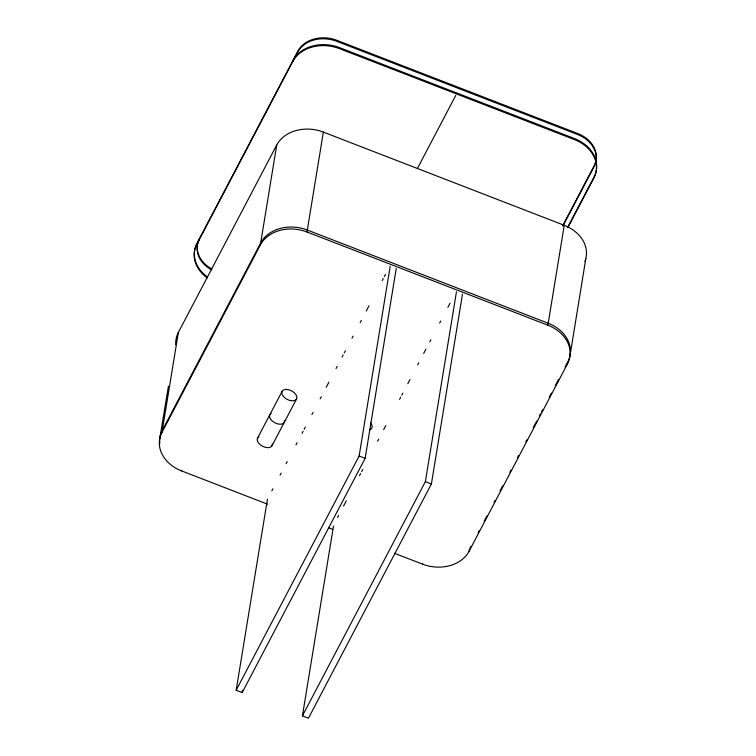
<?xml version="1.0" encoding="UTF-8"?>
<svg xmlns="http://www.w3.org/2000/svg" width="756" height="756" viewBox="0 0 756 756"><rect width="100%" height="100%" fill="white"/><g stroke="black" fill="none" stroke-linecap="round" stroke-linejoin="round"><path stroke-width="1.13" d="M570.251 354.252L585.758 258.987M267.615 504.205L181.591 470.912A35.948 28.558 9.3 0 1 161.992 432.328L178.35 332.423L276.715 145.039A35.948 28.558 9.3 0 1 323.36 132.092L564.25 225.307A35.948 28.558 9.3 0 1 584.927 261.519M181.591 470.912L181.705 470.175M161.992 432.328L260.357 244.944L276.715 145.039M260.357 244.944A35.948 28.558 9.3 0 1 307.002 231.997L323.36 132.092M396.238 268.503L365.148 458.334L242.194 692.562L236.174 690.237L267.444 499.234M242.194 692.562L242.572 690.237M462.483 294.131L431.392 483.972L308.439 718.2L302.419 715.866L333.5 526.034M236.174 690.237L359.128 456.01L390.209 266.169M302.419 715.866L425.373 481.638L456.454 291.807M394.519 553.307L422.481 564.127L422.595 563.39M422.481 564.127A35.948 28.558 9.3 0 0 469.126 551.181L469.448 549.215M469.126 551.181L567.491 363.797A35.948 28.558 9.3 0 0 547.892 325.212L564.25 225.307M567.491 363.797L567.813 361.831L565.072 367.038M159.866 437.96L168.418 386.297M257.503 438.225L282.092 391.372M417.416 168.465L455.755 95.426M272.018 445.728L296.607 398.885M271.839 490.871L272.935 488.782M280.07 475.184L281.175 473.095M286.108 463.683L287.214 461.595M295.993 444.859L297.089 442.77M302.031 433.358L303.128 431.27M304.224 429.172L305.32 427.083M311.907 414.534L313.012 412.445M320.147 398.856L321.243 396.758M326.186 387.346L328.926 382.12M336.061 368.531L337.157 366.433M342.099 357.021L343.196 354.933M344.292 352.844L345.397 350.746M351.984 338.206L353.08 336.108M360.215 322.519L361.311 320.431M366.254 311.018L368.994 305.783M382.167 280.693L383.264 278.595M384.369 276.507L385.465 274.419M337.535 517.548L338.631 515.46M343.574 506.047L346.314 500.822M359.487 475.722L360.593 473.634M361.689 471.536L362.785 469.448M377.603 441.22L378.699 439.123M383.642 429.71L385.844 425.534M399.565 399.385L400.661 397.297M401.757 395.208L402.853 393.111M407.796 383.708L409.988 379.521M417.681 364.883L418.777 362.795M423.71 353.383L425.911 349.196M429.748 341.873L430.854 339.784M439.633 323.058L440.729 320.96M447.864 307.371L450.066 303.184M563.003 225.137L594.15 165.8A30.07 23.89 9.3 0 0 577.754 133.529L336.864 40.314A30.07 23.89 9.3 0 0 297.855 51.143L196.995 243.29A35.948 28.558 9.3 0 0 207.427 276.951M562.842 226.12L593.989 166.774A30.07 23.89 9.3 0 0 577.593 134.511L336.704 41.297A30.07 23.89 9.3 0 0 297.694 52.126L196.834 244.264A35.948 28.558 9.3 0 0 207.267 277.925M567.709 227.216L594.008 177.102A35.948 28.558 9.3 0 0 574.418 138.518L339.548 47.637A35.948 28.558 9.3 0 0 292.903 60.593M568.096 227.15L593.847 178.085A35.948 28.558 9.3 0 0 574.258 139.501L339.387 48.62A35.948 28.558 9.3 0 0 292.742 61.567M469.958 548.242L470.979 546.286M478.189 532.564L479.285 530.476M484.199 521.111L486.864 516.036M494.037 502.371L495.133 500.292M500.047 490.918L502.778 485.711M509.884 472.179L510.98 470.1M517.529 457.607L518.625 455.528M525.798 441.863L526.828 439.907M533.377 427.414L536.656 421.168M539.397 415.97L540.483 413.882M541.683 411.604L542.704 409.657M549.225 397.231L551.417 393.063M555.244 385.777L558.59 379.399M307.002 231.997L547.892 325.212M359.128 456.01L365.148 458.334M425.373 481.638L431.392 483.972M328.917 527.924L332.139 529.172M159.799 443.64A35.948 28.558 9.3 0 1 162.313 430.372L260.678 242.988A35.948 28.558 9.3 0 1 307.323 230.041L548.213 323.247A35.948 28.558 9.3 0 1 568.2 361.056M175.751 344.727A35.948 28.558 9.3 0 1 178.35 332.423M211.718 269.939A30.07 23.89 9.3 0 1 199.329 239.51M211.878 268.966A30.07 23.89 9.3 0 1 199.489 238.527M272.302 443.952A8.174 4.801 27.7 0 1 262.493 446.21A8.174 4.801 27.7 0 1 258.892 436.855M370.516 422.859A8.174 4.801 27.7 0 1 369.382 429.786M284.615 420.742A8.174 4.801 27.7 0 1 274.674 422.717A8.174 4.801 27.7 0 1 271.158 413.456M283.377 396.437A8.174 4.801 27.7 0 0 296.361 399.281A8.174 4.801 27.7 0 0 288.301 389.671A8.174 4.801 27.7 0 0 283.377 396.437"/></g></svg>
